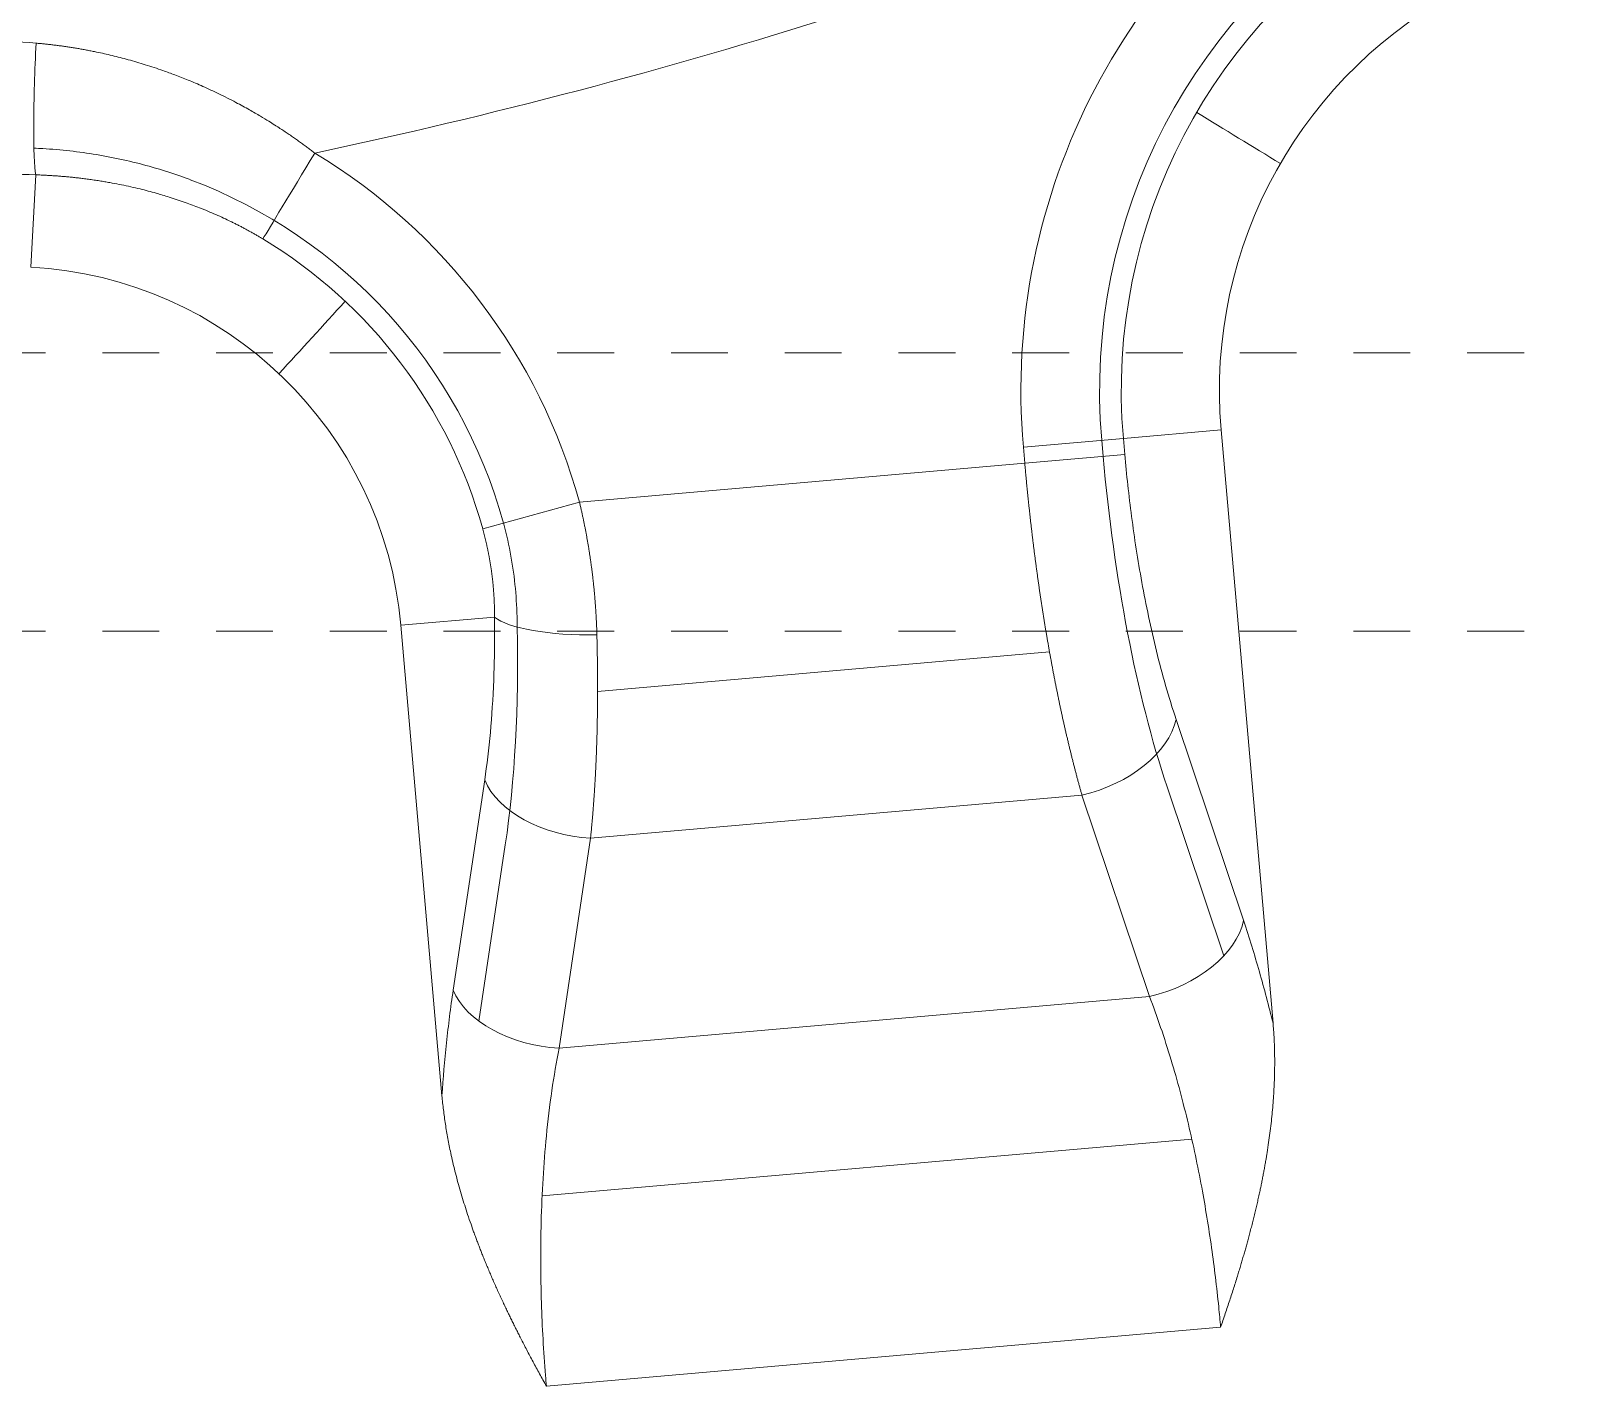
# Model space of a CAD drawing. Header units: millimetres. Extents: x -2414 to 10498, y -2238 to 649.
# Drawn here: x 8074.86 to 8119.06, y -1142.32 to -1103.38 of the extents above; entities that cross this region are included whole.
import ezdxf

# ---------------------------------------------------------------- set-up
doc = ezdxf.new("R2010")
doc.units = ezdxf.units.MM
doc.header["$LTSCALE"] = 16.335
doc.linetypes.add('DASHED', pattern=[0.2, 0.1, -0.1])
doc.layers.add('core', color=7, linetype='CONTINUOUS', lineweight=20)

msp = doc.modelspace()

# ---------------------------------------------------------------- linework, layer by layer
at = {"layer": 'core', "linetype": 'Continuous', "lineweight": 13}
for p, q in [((8074.863, -1110.17), (8075.008, -1107.521)), ((8109.056, -1114.847), (8106.249, -1115.092)), ((8103.376, -1115.344), (8106.249, -1115.092)), ((8103.376, -1115.344), (8103.416, -1115.806)), ((8105.668, -1115.609), (8105.628, -1115.147)), ((8106.249, -1115.092), (8106.289, -1115.554)), ((8103.416, -1115.806), (8090.625, -1116.925)), ((8103.416, -1115.806), (8106.289, -1115.554)), ((8090.625, -1116.925), (8087.845, -1117.692)), ((8085.492, -1120.46), (8088.185, -1120.224)), ((8091.145, -1122.36), (8104.126, -1121.224)), ((8107.763, -1123.168), (8109.704, -1128.958)), ((8086.996, -1130.944), (8087.902, -1124.906)), ((8109.132, -1129.962), (8107.504, -1125.104)), ((8105.058, -1125.341), (8090.943, -1126.576)), ((8105.058, -1125.341), (8106.999, -1131.13)), ((8088.494, -1126.767), (8087.734, -1131.834)), ((8090.037, -1132.614), (8090.943, -1126.576)), ((8106.999, -1131.13), (8090.037, -1132.614)), ((8108.214, -1135.222), (8089.552, -1136.855)), ((8109.042, -1140.63), (8089.675, -1142.324))]:
    msp.add_line(p, q, dxfattribs=at)
at = {"layer": 'core', "color": 155, "linetype": 'DASHED', "lineweight": 13}
for p, q in [((8245.17, -1112.63), (7855.17, -1112.63)), ((8245.17, -1120.63), (7855.17, -1120.63))]:
    msp.add_line(p, q, dxfattribs=at)
at = {"layer": 'core', "linetype": 'Continuous', "lineweight": 18}
for p, q in [((8109.056, -1114.847), (8110.547, -1131.892)), ((8086.675, -1133.98), (8085.492, -1120.46))]:
    msp.add_line(p, q, dxfattribs=at)
at = {"layer": 'core', "linetype": 'Continuous', "lineweight": 13}
for centre, radius, start, end in [((8050.17, -951.63), 158.701, 281.94624, 293.20299), ((8122.006, -1113.714), 18.702, 119.8536, 185), ((8122.006, -1113.714), 16.441, 119.8536, 185), ((8122.006, -1113.714), 15.818, 119.8536, 185), ((8074.245, -1121.444), 16.992, 15.4233, 58.907), ((8074.245, -1121.444), 14.731, 15.4233, 69.3532), ((8074.245, -1121.444), 14.108, 15.4233, 58.907)]:
    msp.add_arc(centre, radius, start, end, dxfattribs=at)
at = {"layer": 'core', "linetype": 'Continuous', "lineweight": 18}
for centre, radius, start, end in [((8122.006, -1113.714), 13, 116.8763, 185), ((8074.245, -1121.444), 11.29, 5, 86.8654)]:
    msp.add_arc(centre, radius, start, end, dxfattribs=at)
at = {"layer": 'core', "linetype": 'Continuous', "lineweight": 13}
for centre, major_axis, ratio, start_param, end_param in [((8075.166, -1104.641), (-0.11, -2.998), 0.063053, 4.408652, 6.003361), ((8083.02, -1106.893), (-1.549, -2.569), 0.000001, 0.279246, 1.570794), ((8109.953, -1115.234), (-1.307, 14.943), 0.286745, 1.570796, 2.266945), ((8091.058, -1119.973), (-3, -0.034), 0.255486, 0.28911, 1.590209), ((8084.368, -1117.472), (-1.307, 14.943), 0.286745, 4.016241, 4.482529), ((8104.89, -1123.42), (2.844, 0.953), 0.63214, 4.561448, 5.919493), ((8090.775, -1124.655), (-2.967, 0.445), 0.632139, 0.363693, 1.721737), ((8106.831, -1129.209), (2.844, 0.953), 0.63214, 4.561448, 5.919493), ((8089.869, -1130.693), (-2.967, 0.445), 0.63214, 0.363693, 1.721738)]:
    msp.add_ellipse(centre, major_axis=major_axis, ratio=ratio, start_param=start_param, end_param=end_param, dxfattribs=at)
at = {"layer": 'core', "linetype": 'Continuous', "lineweight": 18}
for points in [[(8075.018, -1103.738), (8074.005, -1103.651), (8072.012, -1103.459), (8069.123, -1103.126), (8067.263, -1102.877), (8066.35, -1102.747)], [(8109.704, -1128.958), (8109.864, -1129.437), (8110.164, -1130.412), (8110.425, -1131.398), (8110.547, -1131.892)], [(8086.675, -1133.98), (8086.709, -1133.475), (8086.795, -1132.46), (8086.921, -1131.446), (8086.996, -1130.944)]]:
    msp.add_open_spline(points, degree=3, dxfattribs=at)
at = {"layer": 'core', "linetype": 'Continuous', "lineweight": 13}
for points, knots in [([(8083.02, -1106.893), (8083.004, -1106.881), (8082.972, -1106.856), (8082.923, -1106.819), (8082.873, -1106.782), (8082.823, -1106.744), (8082.771, -1106.705), (8082.718, -1106.667), (8082.664, -1106.628), (8082.609, -1106.588), (8082.553, -1106.548), (8082.497, -1106.508), (8082.439, -1106.467), (8082.38, -1106.426), (8082.32, -1106.385), (8082.259, -1106.344), (8082.197, -1106.302), (8082.134, -1106.26), (8082.07, -1106.218), (8082.005, -1106.175), (8081.939, -1106.132), (8081.838, -1106.068), (8081.68, -1105.968), (8081.439, -1105.821), (8081.124, -1105.639), (8080.726, -1105.421), (8080.279, -1105.195), (8079.821, -1104.983), (8079.4, -1104.804), (8079.018, -1104.653), (8078.608, -1104.503), (8078.162, -1104.356), (8077.674, -1104.213), (8077.208, -1104.092), (8076.86, -1104.014), (8076.625, -1103.966), (8076.497, -1103.941), (8076.369, -1103.918), (8076.242, -1103.895), (8076.116, -1103.874), (8075.99, -1103.854), (8075.866, -1103.836), (8075.742, -1103.818), (8075.619, -1103.802), (8075.497, -1103.787), (8075.376, -1103.773), (8075.256, -1103.76), (8075.137, -1103.748), (8075.057, -1103.741), (8075.018, -1103.738)], [0, 0, 0, 0, 0.006894, 0.013907, 0.021038, 0.028288, 0.035657, 0.043144, 0.050749, 0.058471, 0.066312, 0.07427, 0.082345, 0.090537, 0.098846, 0.107272, 0.115814, 0.124473, 0.133247, 0.142137, 0.151142, 0.160263, 0.183152, 0.215474, 0.25715, 0.308082, 0.371455, 0.429351, 0.481848, 0.52901, 0.570892, 0.632435, 0.690853, 0.74619, 0.798488, 0.813665, 0.82872, 0.843653, 0.858465, 0.873156, 0.887726, 0.902176, 0.916507, 0.930719, 0.944811, 0.958786, 0.972642, 0.98638, 1, 1, 1, 1]), ([(8074.954, -1106.755), (8075.039, -1106.758), (8075.123, -1106.762), (8075.725, -1106.798), (8076.245, -1106.856), (8077.266, -1107.025), (8077.768, -1107.136), (8078.66, -1107.385), (8079.052, -1107.513), (8079.44, -1107.659)], [0, 0, 0, 0, 0.055016, 0.055016, 0.392087, 0.392087, 0.729158, 0.729158, 1, 1, 1, 1]), ([(8081.531, -1109.363), (8081.517, -1109.354), (8081.488, -1109.337), (8081.445, -1109.311), (8081.402, -1109.286), (8081.358, -1109.26), (8081.314, -1109.235), (8081.269, -1109.209), (8081.225, -1109.184), (8081.179, -1109.159), (8081.134, -1109.134), (8081.088, -1109.109), (8081.042, -1109.084), (8080.996, -1109.059), (8080.949, -1109.034), (8080.902, -1109.009), (8080.854, -1108.984), (8080.806, -1108.96), (8080.758, -1108.935), (8080.709, -1108.911), (8080.661, -1108.887), (8080.558, -1108.837), (8080.4, -1108.761), (8080.18, -1108.661), (8079.949, -1108.562), (8079.656, -1108.444), (8079.286, -1108.305), (8078.869, -1108.166), (8078.437, -1108.038), (8078.069, -1107.941), (8077.739, -1107.864), (8077.472, -1107.806), (8077.246, -1107.763), (8077.059, -1107.729), (8076.91, -1107.704), (8076.757, -1107.68), (8076.6, -1107.657), (8076.447, -1107.637), (8076.3, -1107.618), (8076.161, -1107.602), (8076.025, -1107.588), (8075.89, -1107.575), (8075.758, -1107.564), (8075.627, -1107.553), (8075.499, -1107.545), (8075.373, -1107.537), (8075.249, -1107.53), (8075.128, -1107.525), (8075.048, -1107.522), (8075.008, -1107.521)], [0, 0, 0, 0, 0.007253, 0.014543, 0.021872, 0.029239, 0.036643, 0.044086, 0.051568, 0.059087, 0.066645, 0.07424, 0.081875, 0.089547, 0.097258, 0.105007, 0.112795, 0.120621, 0.128485, 0.136388, 0.14433, 0.15231, 0.186067, 0.221228, 0.257794, 0.295763, 0.359627, 0.430512, 0.48843, 0.557389, 0.597291, 0.63717, 0.677026, 0.698495, 0.720538, 0.743154, 0.766343, 0.790104, 0.810867, 0.831292, 0.85138, 0.871132, 0.890546, 0.909626, 0.928369, 0.946778, 0.964853, 0.982593, 1, 1, 1, 1]), ([(8103.416, -1115.806), (8103.418, -1115.826), (8103.422, -1115.868), (8103.427, -1115.93), (8103.433, -1115.992), (8103.438, -1116.054), (8103.444, -1116.116), (8103.45, -1116.178), (8103.456, -1116.24), (8103.461, -1116.302), (8103.467, -1116.364), (8103.473, -1116.426), (8103.479, -1116.489), (8103.486, -1116.551), (8103.492, -1116.613), (8103.498, -1116.675), (8103.504, -1116.738), (8103.511, -1116.8), (8103.517, -1116.862), (8103.524, -1116.925), (8103.53, -1116.987), (8103.537, -1117.05), (8103.544, -1117.112), (8103.55, -1117.174), (8103.557, -1117.237), (8103.564, -1117.299), (8103.571, -1117.362), (8103.578, -1117.424), (8103.585, -1117.487), (8103.592, -1117.549), (8103.599, -1117.612), (8103.607, -1117.674), (8103.614, -1117.737), (8103.621, -1117.799), (8103.629, -1117.861), (8103.636, -1117.924), (8103.644, -1117.986), (8103.651, -1118.049), (8103.659, -1118.111), (8103.667, -1118.174), (8103.675, -1118.236), (8103.682, -1118.298), (8103.69, -1118.361), (8103.698, -1118.423), (8103.706, -1118.485), (8103.714, -1118.548), (8103.723, -1118.61), (8103.731, -1118.672), (8103.739, -1118.734), (8103.748, -1118.797), (8103.756, -1118.859), (8103.764, -1118.921), (8103.773, -1118.983), (8103.782, -1119.045), (8103.79, -1119.107), (8103.799, -1119.169), (8103.808, -1119.231), (8103.817, -1119.293), (8103.826, -1119.355), (8103.834, -1119.417), (8103.843, -1119.479), (8103.853, -1119.541), (8103.862, -1119.603), (8103.871, -1119.664), (8103.88, -1119.726), (8103.89, -1119.788), (8103.899, -1119.849), (8103.908, -1119.911), (8103.918, -1119.972), (8103.927, -1120.034), (8103.937, -1120.095), (8103.947, -1120.157), (8103.956, -1120.218), (8103.966, -1120.279), (8103.976, -1120.34), (8103.986, -1120.401), (8103.996, -1120.462), (8104.006, -1120.523), (8104.016, -1120.584), (8104.026, -1120.645), (8104.037, -1120.706), (8104.047, -1120.767), (8104.057, -1120.827), (8104.068, -1120.888), (8104.078, -1120.949), (8104.089, -1121.009), (8104.099, -1121.069), (8104.11, -1121.13), (8104.12, -1121.19), (8104.131, -1121.25), (8104.142, -1121.31), (8104.153, -1121.37), (8104.164, -1121.43), (8104.175, -1121.49), (8104.186, -1121.55), (8104.197, -1121.609), (8104.208, -1121.669), (8104.219, -1121.728), (8104.23, -1121.788), (8104.242, -1121.847), (8104.253, -1121.906), (8104.264, -1121.966), (8104.276, -1122.025), (8104.287, -1122.084), (8104.299, -1122.142), (8104.311, -1122.201), (8104.322, -1122.26), (8104.334, -1122.318), (8104.346, -1122.377), (8104.358, -1122.435), (8104.37, -1122.493), (8104.382, -1122.551), (8104.394, -1122.61), (8104.406, -1122.667), (8104.418, -1122.725), (8104.43, -1122.783), (8104.442, -1122.84), (8104.455, -1122.898), (8104.467, -1122.955), (8104.479, -1123.013), (8104.492, -1123.07), (8104.504, -1123.127), (8104.517, -1123.183), (8104.529, -1123.24), (8104.542, -1123.297), (8104.555, -1123.353), (8104.568, -1123.41), (8104.58, -1123.466), (8104.593, -1123.522), (8104.606, -1123.578), (8104.619, -1123.634), (8104.632, -1123.689), (8104.645, -1123.745), (8104.658, -1123.8), (8104.671, -1123.856), (8104.685, -1123.911), (8104.698, -1123.966), (8104.711, -1124.021), (8104.725, -1124.075), (8104.738, -1124.13), (8104.751, -1124.184), (8104.765, -1124.239), (8104.778, -1124.293), (8104.792, -1124.347), (8104.806, -1124.4), (8104.819, -1124.454), (8104.833, -1124.508), (8104.847, -1124.561), (8104.861, -1124.614), (8104.874, -1124.667), (8104.888, -1124.72), (8104.902, -1124.773), (8104.916, -1124.825), (8104.93, -1124.877), (8104.944, -1124.93), (8104.958, -1124.982), (8104.973, -1125.033), (8104.987, -1125.085), (8105.001, -1125.137), (8105.015, -1125.188), (8105.03, -1125.239), (8105.044, -1125.29), (8105.054, -1125.324), (8105.058, -1125.341)], [0, 0, 0, 0, 0.005913, 0.011831, 0.017752, 0.023678, 0.029607, 0.035541, 0.041479, 0.047421, 0.053366, 0.059316, 0.06527, 0.071227, 0.077189, 0.083155, 0.089124, 0.095097, 0.101075, 0.107056, 0.113041, 0.11903, 0.125023, 0.131019, 0.13702, 0.143024, 0.149032, 0.155044, 0.161059, 0.167078, 0.173101, 0.179128, 0.185158, 0.191192, 0.19723, 0.203272, 0.209317, 0.215365, 0.221418, 0.227474, 0.233533, 0.239596, 0.245663, 0.251733, 0.257808, 0.263885, 0.269966, 0.276051, 0.28214, 0.288232, 0.294328, 0.300427, 0.306531, 0.312637, 0.318748, 0.324862, 0.330979, 0.337101, 0.343225, 0.349354, 0.355486, 0.361622, 0.367761, 0.373904, 0.380051, 0.386201, 0.392355, 0.398513, 0.404674, 0.410838, 0.417007, 0.423179, 0.429354, 0.435534, 0.441716, 0.447903, 0.454093, 0.460286, 0.466484, 0.472684, 0.478889, 0.485097, 0.491309, 0.497524, 0.503743, 0.509966, 0.516192, 0.522422, 0.528656, 0.534893, 0.541134, 0.547379, 0.553627, 0.55988, 0.566135, 0.572395, 0.578658, 0.584925, 0.591196, 0.59747, 0.603748, 0.61003, 0.616315, 0.622604, 0.628897, 0.635194, 0.641494, 0.647798, 0.654106, 0.660417, 0.666733, 0.673052, 0.679374, 0.685701, 0.692031, 0.698365, 0.704703, 0.711044, 0.717389, 0.723738, 0.730091, 0.736447, 0.742807, 0.749171, 0.755538, 0.761909, 0.768284, 0.774662, 0.781044, 0.787429, 0.793818, 0.80021, 0.806606, 0.813005, 0.819408, 0.825814, 0.832224, 0.838637, 0.845054, 0.851474, 0.857897, 0.864323, 0.870753, 0.877186, 0.883622, 0.890062, 0.896504, 0.90295, 0.909399, 0.915851, 0.922307, 0.928765, 0.935226, 0.94169, 0.948158, 0.954628, 0.961101, 0.967577, 0.974056, 0.980538, 0.987022, 0.99351, 1, 1, 1, 1]), ([(8091.125, -1120.738), (8091.125, -1120.721), (8091.124, -1120.688), (8091.122, -1120.637), (8091.12, -1120.586), (8091.119, -1120.536), (8091.117, -1120.485), (8091.114, -1120.434), (8091.112, -1120.384), (8091.11, -1120.333), (8091.107, -1120.282), (8091.105, -1120.231), (8091.102, -1120.18), (8091.099, -1120.129), (8091.096, -1120.078), (8091.092, -1120.027), (8091.089, -1119.976), (8091.086, -1119.925), (8091.082, -1119.874), (8091.078, -1119.823), (8091.074, -1119.772), (8091.07, -1119.721), (8091.066, -1119.67), (8091.061, -1119.619), (8091.057, -1119.568), (8091.052, -1119.517), (8091.047, -1119.466), (8091.042, -1119.415), (8091.037, -1119.363), (8091.032, -1119.312), (8091.027, -1119.261), (8091.021, -1119.21), (8091.015, -1119.159), (8091.01, -1119.108), (8091.004, -1119.057), (8090.998, -1119.005), (8090.991, -1118.954), (8090.985, -1118.903), (8090.978, -1118.852), (8090.972, -1118.801), (8090.965, -1118.75), (8090.958, -1118.699), (8090.951, -1118.648), (8090.943, -1118.596), (8090.936, -1118.545), (8090.928, -1118.494), (8090.921, -1118.443), (8090.913, -1118.392), (8090.905, -1118.341), (8090.897, -1118.29), (8090.889, -1118.239), (8090.88, -1118.188), (8090.872, -1118.137), (8090.863, -1118.086), (8090.854, -1118.036), (8090.845, -1117.985), (8090.836, -1117.934), (8090.827, -1117.883), (8090.817, -1117.832), (8090.808, -1117.782), (8090.798, -1117.731), (8090.788, -1117.68), (8090.779, -1117.63), (8090.768, -1117.579), (8090.758, -1117.528), (8090.748, -1117.478), (8090.737, -1117.427), (8090.727, -1117.377), (8090.716, -1117.326), (8090.705, -1117.276), (8090.694, -1117.226), (8090.683, -1117.175), (8090.672, -1117.125), (8090.66, -1117.075), (8090.649, -1117.025), (8090.637, -1116.975), (8090.629, -1116.941), (8090.625, -1116.925)], [0, 0, 0, 0, 0.013422, 0.026844, 0.040264, 0.053684, 0.067103, 0.08052, 0.093937, 0.107352, 0.120765, 0.134178, 0.147588, 0.160997, 0.174404, 0.187809, 0.201213, 0.214614, 0.228013, 0.24141, 0.254805, 0.268198, 0.281588, 0.294976, 0.308361, 0.321744, 0.335125, 0.348502, 0.361877, 0.37525, 0.388619, 0.401986, 0.41535, 0.428711, 0.44207, 0.455425, 0.468778, 0.482127, 0.495473, 0.508817, 0.522157, 0.535494, 0.548828, 0.562159, 0.575487, 0.588811, 0.602132, 0.61545, 0.628765, 0.642076, 0.655383, 0.668687, 0.681987, 0.695284, 0.708577, 0.721867, 0.735152, 0.748434, 0.761713, 0.774987, 0.788257, 0.801523, 0.814786, 0.828044, 0.841298, 0.854548, 0.867794, 0.881035, 0.894272, 0.907504, 0.920732, 0.933955, 0.947174, 0.960388, 0.973597, 0.986801, 1, 1, 1, 1]), ([(8088.444, -1117.526), (8088.447, -1117.536), (8088.45, -1117.546), (8088.614, -1118.169), (8088.724, -1118.784), (8088.812, -1119.712), (8088.829, -1120.022), (8088.833, -1120.392), (8088.834, -1120.451), (8088.834, -1120.511)], [0, 0, 0, 0, 0.010102, 0.010102, 0.630307, 0.630307, 0.940409, 0.940409, 1, 1, 1, 1]), ([(8088.185, -1120.224), (8088.185, -1120.211), (8088.185, -1120.186), (8088.185, -1120.148), (8088.185, -1120.11), (8088.185, -1120.071), (8088.184, -1120.033), (8088.183, -1119.995), (8088.182, -1119.957), (8088.181, -1119.918), (8088.18, -1119.88), (8088.179, -1119.842), (8088.177, -1119.803), (8088.176, -1119.765), (8088.174, -1119.727), (8088.172, -1119.688), (8088.17, -1119.65), (8088.167, -1119.612), (8088.165, -1119.573), (8088.162, -1119.535), (8088.159, -1119.496), (8088.156, -1119.458), (8088.153, -1119.419), (8088.15, -1119.381), (8088.147, -1119.342), (8088.143, -1119.304), (8088.139, -1119.265), (8088.135, -1119.227), (8088.131, -1119.188), (8088.127, -1119.15), (8088.123, -1119.111), (8088.118, -1119.073), (8088.113, -1119.034), (8088.108, -1118.996), (8088.103, -1118.957), (8088.098, -1118.919), (8088.093, -1118.88), (8088.087, -1118.842), (8088.081, -1118.803), (8088.076, -1118.765), (8088.07, -1118.726), (8088.063, -1118.688), (8088.057, -1118.649), (8088.05, -1118.611), (8088.044, -1118.573), (8088.037, -1118.534), (8088.03, -1118.496), (8088.023, -1118.457), (8088.015, -1118.419), (8088.008, -1118.38), (8088, -1118.342), (8087.992, -1118.304), (8087.984, -1118.265), (8087.976, -1118.227), (8087.968, -1118.188), (8087.96, -1118.15), (8087.951, -1118.112), (8087.942, -1118.074), (8087.933, -1118.035), (8087.924, -1117.997), (8087.915, -1117.959), (8087.905, -1117.921), (8087.896, -1117.882), (8087.886, -1117.844), (8087.876, -1117.806), (8087.866, -1117.768), (8087.856, -1117.73), (8087.849, -1117.704), (8087.845, -1117.692)], [0, 0, 0, 0, 0.015355, 0.030698, 0.046028, 0.061345, 0.076651, 0.091946, 0.107229, 0.122501, 0.137762, 0.153013, 0.168254, 0.183486, 0.198708, 0.21392, 0.229124, 0.24432, 0.259507, 0.274686, 0.289857, 0.305022, 0.320179, 0.33533, 0.350474, 0.365612, 0.380744, 0.395871, 0.410993, 0.42611, 0.441222, 0.45633, 0.471434, 0.486535, 0.501632, 0.516726, 0.531818, 0.546907, 0.561994, 0.57708, 0.592163, 0.607246, 0.622328, 0.637409, 0.652491, 0.667572, 0.682653, 0.697736, 0.712819, 0.727904, 0.74299, 0.758078, 0.773169, 0.788262, 0.803357, 0.818456, 0.833559, 0.848665, 0.863775, 0.87889, 0.894009, 0.909133, 0.924263, 0.939398, 0.954539, 0.969686, 0.98484, 1, 1, 1, 1]), ([(8090.943, -1126.576), (8090.945, -1126.559), (8090.948, -1126.526), (8090.953, -1126.476), (8090.958, -1126.427), (8090.963, -1126.377), (8090.968, -1126.327), (8090.972, -1126.277), (8090.977, -1126.226), (8090.982, -1126.176), (8090.986, -1126.125), (8090.991, -1126.075), (8090.995, -1126.024), (8090.999, -1125.973), (8091.004, -1125.922), (8091.008, -1125.871), (8091.012, -1125.819), (8091.016, -1125.768), (8091.02, -1125.716), (8091.024, -1125.665), (8091.028, -1125.613), (8091.032, -1125.561), (8091.036, -1125.509), (8091.039, -1125.457), (8091.043, -1125.404), (8091.047, -1125.352), (8091.05, -1125.299), (8091.053, -1125.247), (8091.057, -1125.194), (8091.06, -1125.141), (8091.063, -1125.088), (8091.067, -1125.035), (8091.07, -1124.982), (8091.073, -1124.929), (8091.076, -1124.876), (8091.079, -1124.822), (8091.082, -1124.769), (8091.084, -1124.715), (8091.087, -1124.662), (8091.09, -1124.608), (8091.092, -1124.554), (8091.095, -1124.5), (8091.097, -1124.446), (8091.1, -1124.392), (8091.102, -1124.338), (8091.105, -1124.283), (8091.107, -1124.229), (8091.109, -1124.174), (8091.111, -1124.12), (8091.113, -1124.065), (8091.115, -1124.01), (8091.117, -1123.956), (8091.119, -1123.901), (8091.121, -1123.846), (8091.122, -1123.791), (8091.124, -1123.736), (8091.126, -1123.68), (8091.127, -1123.625), (8091.129, -1123.57), (8091.13, -1123.514), (8091.131, -1123.459), (8091.133, -1123.403), (8091.134, -1123.348), (8091.135, -1123.292), (8091.136, -1123.236), (8091.137, -1123.181), (8091.138, -1123.125), (8091.139, -1123.069), (8091.14, -1123.013), (8091.141, -1122.957), (8091.141, -1122.901), (8091.142, -1122.844), (8091.143, -1122.788), (8091.143, -1122.732), (8091.144, -1122.676), (8091.144, -1122.619), (8091.144, -1122.563), (8091.145, -1122.506), (8091.145, -1122.45), (8091.145, -1122.393), (8091.145, -1122.337), (8091.145, -1122.28), (8091.145, -1122.223), (8091.145, -1122.166), (8091.145, -1122.11), (8091.145, -1122.053), (8091.145, -1121.996), (8091.144, -1121.939), (8091.144, -1121.882), (8091.144, -1121.825), (8091.143, -1121.768), (8091.143, -1121.711), (8091.142, -1121.654), (8091.141, -1121.597), (8091.141, -1121.54), (8091.14, -1121.483), (8091.139, -1121.426), (8091.138, -1121.368), (8091.137, -1121.311), (8091.136, -1121.254), (8091.135, -1121.197), (8091.134, -1121.139), (8091.133, -1121.082), (8091.132, -1121.025), (8091.131, -1120.968), (8091.129, -1120.91), (8091.128, -1120.853), (8091.126, -1120.796), (8091.125, -1120.757), (8091.125, -1120.738)], [0, 0, 0, 0, 0.009713, 0.019419, 0.029119, 0.038812, 0.048499, 0.05818, 0.067854, 0.077522, 0.087183, 0.096837, 0.106485, 0.116127, 0.125761, 0.135389, 0.14501, 0.154625, 0.164232, 0.173833, 0.183427, 0.193014, 0.202594, 0.212167, 0.221734, 0.231293, 0.240845, 0.25039, 0.259928, 0.269459, 0.278983, 0.288499, 0.298009, 0.307511, 0.317006, 0.326494, 0.335974, 0.345448, 0.354914, 0.364373, 0.373824, 0.383269, 0.392706, 0.402136, 0.41156, 0.420976, 0.430384, 0.439786, 0.449181, 0.458568, 0.467949, 0.477323, 0.486689, 0.496049, 0.505401, 0.514747, 0.524085, 0.533417, 0.542742, 0.552059, 0.56137, 0.570674, 0.579971, 0.589262, 0.598545, 0.607822, 0.617091, 0.626355, 0.635611, 0.64486, 0.654103, 0.663339, 0.672568, 0.681791, 0.691006, 0.700215, 0.709416, 0.718611, 0.727798, 0.736979, 0.746152, 0.755319, 0.764478, 0.77363, 0.782774, 0.791912, 0.801042, 0.810165, 0.81928, 0.828388, 0.837489, 0.846582, 0.855668, 0.864746, 0.873817, 0.88288, 0.891935, 0.900983, 0.910024, 0.919056, 0.928081, 0.937098, 0.946108, 0.955109, 0.964103, 0.973089, 0.982067, 0.991038, 1, 1, 1, 1]), ([(8106.999, -1131.13), (8107.218, -1131.699), (8107.617, -1132.866), (8108.116, -1134.724), (8108.5, -1136.546), (8108.789, -1138.313), (8108.953, -1139.669), (8109.025, -1140.435), (8109.042, -1140.63)], [0, 0, 0, 0, 0.221674, 0.424303, 0.610262, 0.780979, 0.944359, 1, 1, 1, 1]), ([(8089.675, -1142.324), (8089.666, -1142.222), (8089.599, -1141.422), (8089.509, -1139.83), (8089.502, -1137.495), (8089.654, -1134.992), (8089.884, -1133.395), (8090.037, -1132.614)], [0, 0, 0, 0, 0.029337, 0.2286, 0.454579, 0.710527, 1, 1, 1, 1])]:
    msp.add_open_spline(points, degree=3, knots=knots, dxfattribs=at)
for points in [[(8108.354, -1105.725), (8109.156, -1106.22), (8109.957, -1106.71), (8110.759, -1107.195)], [(8075.008, -1107.521), (8073.975, -1107.482), (8071.942, -1107.387), (8068.988, -1107.193), (8067.084, -1107.033), (8066.148, -1106.946)], [(8081.994, -1113.232), (8082.628, -1112.543), (8083.261, -1111.849), (8083.894, -1111.151)], [(8106.289, -1115.554), (8106.34, -1116.132), (8106.468, -1117.323), (8106.758, -1119.211), (8107.175, -1121.207), (8107.548, -1122.527), (8107.763, -1123.168)], [(8087.902, -1124.906), (8087.967, -1124.475), (8088.075, -1123.558), (8088.172, -1122.082), (8088.193, -1120.875), (8088.185, -1120.224)]]:
    msp.add_open_spline(points, degree=3, dxfattribs=at)
at = {"layer": 'core', "linetype": 'Continuous', "lineweight": 18}
for points, knots in [([(8110.547, -1131.892), (8110.711, -1133.769), (8110.312, -1135.997), (8110.12, -1137.069), (8109.789, -1138.258), (8109.491, -1139.333), (8109.042, -1140.63)], [0, 0, 0, 0.5, 0.5, 0.75, 0.75, 1, 1, 1]), ([(8089.675, -1142.324), (8089.014, -1141.137), (8088.535, -1140.135), (8088.007, -1139.03), (8087.631, -1138.013), (8086.841, -1135.873), (8086.675, -1133.98)], [0, 0, 0, 0.25, 0.25, 0.5, 0.5, 1, 1, 1])]:
    msp.add_open_spline(points, degree=2, knots=knots, dxfattribs=at)

doc.saveas('drawing.dxf')
